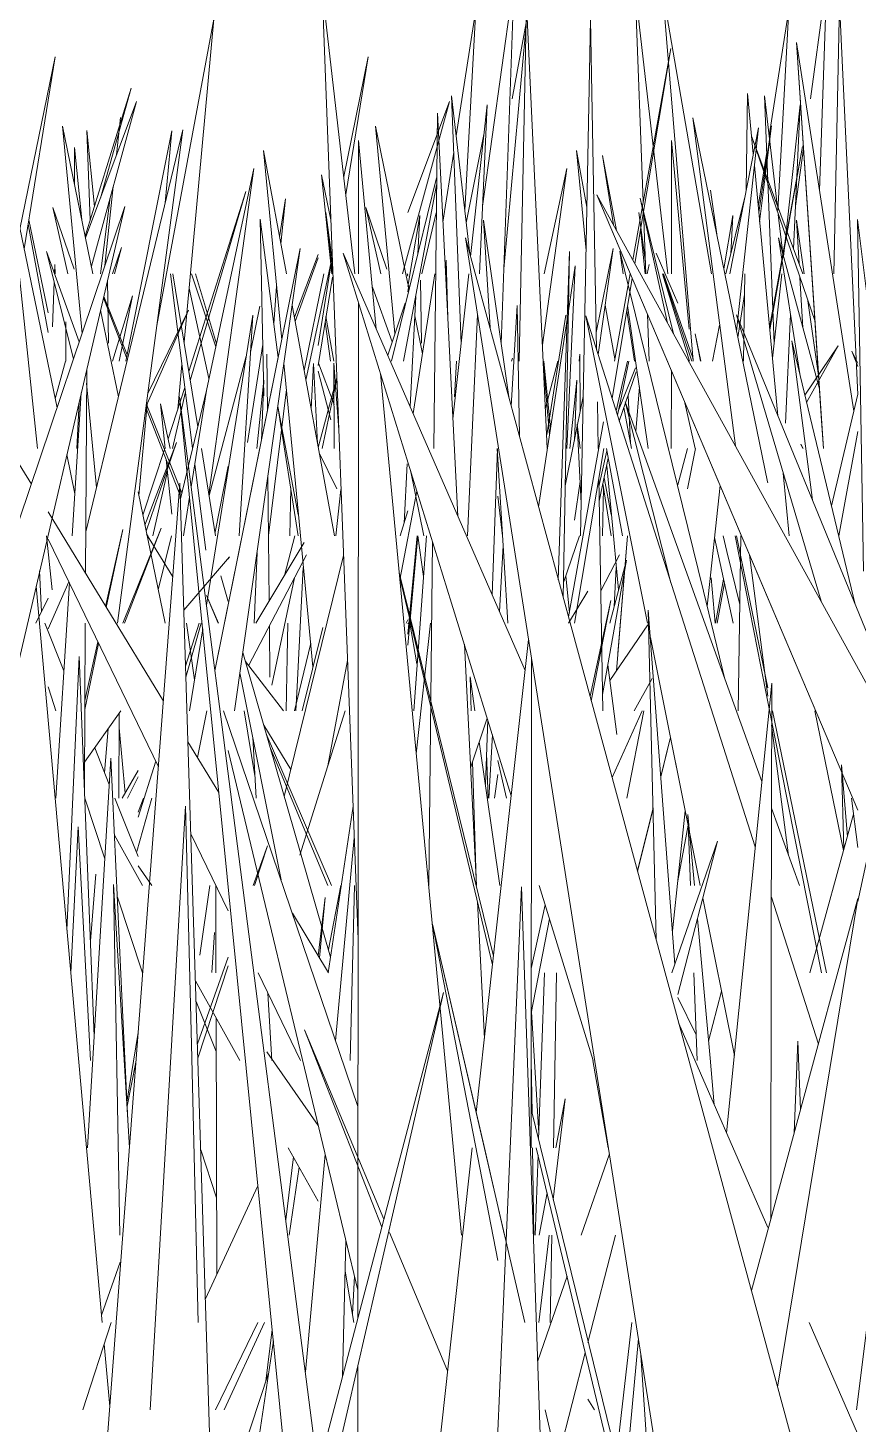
# Model space of a CAD drawing. Header units: millimetres. Extents: x -10020 to 20888, y -4665 to 12339.
# Drawn here: x 2907.16 to 2933.36, y 3071.59 to 3115.66 of the extents above; entities that cross this region are included whole.
import ezdxf

# ---------------------------------------------------------------- set-up
doc = ezdxf.new("R2010")
doc.units = ezdxf.units.MM
doc.layers.add('G-IMPT', color=8, linetype='Continuous', lineweight=9)

# ---------------------------------------------------------------- blocks, each defined once
blk = doc.blocks.new('Grass Array - 25_dwg-V37-West')
at = {"layer": 'G-IMPT'}
for p in [(2930.57, 3106.206), (2930.576, 3106.132)]:
    blk.add_line(p, (2931.612, 3111.919), dxfattribs=at)
blk = doc.blocks.new('Grass Array - 25_dwg-V38-West')
at = {"layer": 'G-IMPT'}
for p, q in [((2921.51, 3110.032), (2922.505, 3117.22)), ((2922.094, 3105.701), (2922.505, 3117.22)), ((2917.578, 3086.89), (2916.449, 3116.865)), ((2917.476, 3107.901), (2916.449, 3116.865)), ((2928.737, 3107.901), (2927.188, 3116.831)), ((2928.16, 3105.142), (2927.188, 3116.831)), ((2920.679, 3112.247), (2921.298, 3116.238)), ((2920.951, 3109.897), (2921.298, 3116.238)), ((2922.663, 3105.142), (2922.896, 3116.428)), ((2923.553, 3102.383), (2922.896, 3116.428)), ((2911.227, 3106.261), (2913.028, 3115.929)), ((2912.084, 3105.74), (2913.028, 3115.929)), ((2924.602, 3099.624), (2924.922, 3115.928)), ((2925.106, 3105.501), (2924.922, 3115.928)), ((2931.419, 3115.196), (2933.23, 3103.566)), ((2931.419, 3115.196), (2932.214, 3103.251)), ((2932.272, 3102.383), (2931.419, 3115.196)), ((2906.905, 3109.301), (2908.014, 3114.749)), ((2907.033, 3108.687), (2908.014, 3114.749)), ((2926.249, 3108.335), (2927.448, 3115.006)), ((2926.312, 3108.221), (2927.448, 3115.006)), ((2920.531, 3113.519), (2921.109, 3108.527)), ((2920.531, 3113.519), (2920.833, 3105.701)), ((2929.831, 3110.538), (2929.877, 3113.585)), ((2930.055, 3111.681), (2929.877, 3113.585)), ((2908.978, 3109.028), (2910.584, 3113.334)), ((2909.162, 3108.137), (2910.584, 3113.334)), ((2921.133, 3108.44), (2921.657, 3113.231)), ((2921.411, 3107.901), (2921.657, 3113.231)), ((2909.21, 3107.901), (2908.248, 3112.557)), ((2908.863, 3106.008), (2908.248, 3112.557)), ((2919.966, 3102.383), (2920.082, 3112.967)), ((2920.728, 3100.247), (2920.082, 3112.967)), ((2928.145, 3112.817), (2929.49, 3102.464)), ((2928.145, 3112.817), (2930.51, 3101.327)), ((2930.229, 3109.829), (2930.631, 3112.564)), ((2930.257, 3109.538), (2930.631, 3112.564)), ((2908.983, 3099.75), (2912.046, 3112.444)), ((2910.247, 3105.142), (2911.694, 3112.411)), ((2910.525, 3100.962), (2912.046, 3112.444)), ((2911.489, 3110.136), (2911.694, 3112.411)), ((2917.591, 3107.901), (2917.594, 3112.102)), ((2918.154, 3106.154), (2917.594, 3112.102)), ((2929.313, 3107.901), (2930.217, 3112.505)), ((2929.53, 3106.09), (2930.217, 3112.505)), ((2931.621, 3107.901), (2930.003, 3112.241)), ((2932.005, 3106.391), (2930.005, 3112.217)), ((2915.314, 3107.901), (2914.598, 3111.79)), ((2915.169, 3105.808), (2914.598, 3111.79)), ((2920.257, 3109.528), (2920.6, 3111.74)), ((2930.57, 3106.206), (2931.612, 3111.919)), ((2930.576, 3106.132), (2931.612, 3111.919)), ((2912.79, 3104.209), (2914.289, 3111.221)), ((2912.869, 3100.931), (2914.289, 3111.221)), ((2925.734, 3109.268), (2925.296, 3111.634)), ((2925.638, 3109.441), (2925.296, 3111.634)), ((2930.831, 3103.418), (2930.09, 3111.316)), ((2908.075, 3103.666), (2906.548, 3111.019)), ((2907.454, 3102.383), (2906.548, 3111.019)), ((2918.634, 3105.142), (2920.059, 3110.931)), ((2919.016, 3105.142), (2920.057, 3110.708)), ((2925.117, 3110.385), (2934.104, 3094.106)), ((2925.117, 3110.385), (2929.935, 3099.029)), ((2933.357, 3090.965), (2925.117, 3110.385)), ((2928.901, 3109.143), (2928.71, 3110.541)), ((2895.704, 3048), (2910.215, 3110.025)), ((2906.545, 3099.117), (2910.215, 3110.025)), ((2907.947, 3109.991), (2908.611, 3108.044)), ((2907.947, 3109.991), (2908.416, 3107.901)), ((2908.416, 3107.901), (2907.947, 3109.991)), ((2927.538, 3106), (2926.487, 3110.281)), ((2927.35, 3106.341), (2926.487, 3110.281)), ((2916.562, 3109.831), (2916.773, 3108.258)), ((2916.562, 3109.831), (2916.767, 3107.901)), ((2919.155, 3107.5), (2919.528, 3109.737)), ((2919.466, 3108.522), (2919.528, 3109.737)), ((2922.335, 3104.013), (2921.539, 3109.591)), ((2921.745, 3106.187), (2921.539, 3109.591)), ((2934.748, 3098.33), (2933.349, 3109.61)), ((2933.535, 3098.508), (2933.349, 3109.61)), ((2923.904, 3098.241), (2920.971, 3109.035)), ((2929.381, 3055.48), (2920.971, 3109.035)), ((2907.739, 3108.601), (2908.777, 3105.751)), ((2907.739, 3108.601), (2908.596, 3105.212)), ((2913.06, 3095.362), (2915.752, 3108.696)), ((2915.752, 3108.696), (2913.597, 3098.022)), ((2915.752, 3108.696), (2913.679, 3094.106)), ((2923.891, 3098.241), (2924.251, 3108.6)), ((2924.056, 3097.68), (2924.251, 3108.6)), ((2928.482, 3097.875), (2925.842, 3108.609)), ((2925.944, 3107.901), (2925.842, 3108.609)), ((2922.853, 3095.373), (2917.108, 3108.552)), ((2920.531, 3097.504), (2917.108, 3108.552)), ((2920.334, 3107.901), (2920.365, 3108.328)), ((2920.41, 3106.507), (2920.365, 3108.328)), ((2924.169, 3102.383), (2924.434, 3108.152)), ((2924.218, 3106.726), (2924.434, 3108.152)), ((2926.706, 3107.901), (2926.772, 3108.193)), ((2926.711, 3107.901), (2926.772, 3108.193)), ((2909.697, 3105.709), (2909.67, 3107.695)), ((2912.356, 3102.396), (2911.654, 3107.901)), ((2912.52, 3103.07), (2911.731, 3107.901)), ((2919.318, 3103.483), (2920.004, 3107.901)), ((2920.572, 3103.318), (2921.074, 3107.901)), ((2925.598, 3103.962), (2926.233, 3107.754)), ((2925.675, 3105.142), (2926.171, 3107.901)), ((2928.121, 3105.142), (2927.205, 3107.901)), ((2928.154, 3105.214), (2927.221, 3107.901)), ((2929.75, 3105.142), (2929.791, 3107.901)), ((2919.186, 3107.529), (2919.155, 3107.328)), ((2919.155, 3107.328), (2919.186, 3107.529)), ((2910.27, 3105.257), (2909.54, 3107.141)), ((2910.285, 3105.335), (2909.55, 3107.184)), ((2914.185, 3105.419), (2914.473, 3106.877)), ((2916.837, 3099.624), (2915.498, 3106.902)), ((2917.571, 3074.912), (2917.591, 3106.995)), ((2919.22, 3103.709), (2919.398, 3107.183)), ((2922.415, 3103.721), (2922.597, 3106.895)), ((2922.67, 3102.783), (2922.597, 3106.895)), ((2926.741, 3102.383), (2926.089, 3106.895)), ((2910.013, 3104.018), (2909.448, 3106.75)), ((2910.89, 3103.719), (2912.227, 3106.751)), ((2910.943, 3104.116), (2912.227, 3106.751)), ((2912.793, 3097.437), (2914.258, 3106.592)), ((2913.824, 3099.624), (2914.258, 3106.592)), ((2921.03, 3099.624), (2921.352, 3106.611)), ((2923.279, 3100.541), (2924.177, 3106.457)), ((2924.765, 3106.57), (2930.12, 3089.809)), ((2924.765, 3106.57), (2926.716, 3096.865)), ((2926.716, 3096.865), (2924.765, 3106.57)), ((2926.309, 3105.142), (2926.061, 3106.728)), ((2932.195, 3097.565), (2929.527, 3106.602)), ((2933.744, 3096.308), (2929.527, 3106.602)), ((2928.388, 3105.142), (2928.218, 3105.999)), ((2928.395, 3105.142), (2928.218, 3105.999)), ((2928.771, 3105.142), (2928.994, 3106.28)), ((2933.273, 3097.459), (2931.268, 3105.785)), ((2931.926, 3100.747), (2931.268, 3105.785)), ((2931.681, 3104.071), (2932.74, 3105.622)), ((2931.738, 3103.833), (2932.74, 3105.622)), ((2908.016, 3103.95), (2908.342, 3105.142)), ((2912.875, 3100.896), (2914.05, 3105.293)), ((2914.715, 3103.557), (2914.697, 3105.364)), ((2915.695, 3100.303), (2915.239, 3105.081)), ((2916.1, 3103.631), (2916.172, 3105.068)), ((2916.3, 3102.541), (2916.172, 3105.068)), ((2920.628, 3104.011), (2920.69, 3105.142)), ((2922.424, 3105.142), (2922.452, 3105.233)), ((2922.426, 3105.142), (2922.452, 3105.233)), ((2923.425, 3105.142), (2923.625, 3102.819)), ((2923.441, 3105.142), (2923.656, 3103.029)), ((2925.723, 3103.57), (2926.08, 3105.142)), ((2925.766, 3103.436), (2926.127, 3105.142)), ((2933.357, 3105.078), (2933.172, 3105.453)), ((2933.357, 3104.969), (2933.172, 3105.453)), ((2908.976, 3098.442), (2909.013, 3104.887)), ((2911.888, 3103.626), (2912.019, 3105.039)), ((2916.324, 3102.411), (2916.91, 3104.617)), ((2918.665, 3100.719), (2918.285, 3104.752)), ((2925.791, 3103.557), (2926.342, 3104.928)), ((2925.825, 3103.25), (2926.362, 3104.801)), ((2909.32, 3101.147), (2909.01, 3104.446)), ((2911.579, 3102.687), (2912.113, 3104.308)), ((2911.722, 3102.383), (2912.129, 3104.176)), ((2911.969, 3100.799), (2912.796, 3104.209)), ((2912.311, 3101.175), (2912.796, 3104.209)), ((2914.605, 3104.538), (2914.383, 3102.383)), ((2914.529, 3102.638), (2914.605, 3104.538)), ((2914.754, 3099.632), (2915.318, 3104.25)), ((2916.446, 3102.383), (2916.912, 3104.569)), ((2926.46, 3104.326), (2926.347, 3102.917)), ((2926.347, 3102.917), (2926.46, 3104.326)), ((2908.556, 3099.624), (2908.838, 3104.139)), ((2910.657, 3100.9), (2910.917, 3103.778)), ((2912.015, 3100.987), (2910.914, 3103.754)), ((2911.337, 3103.795), (2911.646, 3102.383)), ((2911.337, 3103.795), (2911.484, 3102.383)), ((2913.247, 3093.916), (2911.945, 3104.01)), ((2917.473, 3048.355), (2911.945, 3104.01)), ((2925.135, 3103.855), (2925.161, 3102.383)), ((2929.54, 3094.06), (2926.009, 3103.854)), ((2927.458, 3098.141), (2926.009, 3103.854)), ((2928.216, 3102.383), (2927.9, 3103.825)), ((2932.522, 3100.577), (2933.357, 3104.102)), ((2911.98, 3100.844), (2910.903, 3103.625)), ((2915.69, 3099.624), (2915.044, 3103.711)), ((2915.685, 3100.303), (2915.044, 3103.711)), ((2925.331, 3103.228), (2924.223, 3097.065)), ((2924.622, 3100.652), (2924.492, 3103.153)), ((2924.591, 3102.383), (2924.492, 3103.153)), ((2932.272, 3102.383), (2932.214, 3103.251)), ((2932.76, 3099.624), (2933.357, 3102.916)), ((2910.85, 3099.966), (2911.849, 3102.572)), ((2910.891, 3099.77), (2911.849, 3102.572)), ((2931.618, 3102.383), (2931.558, 3102.523)), ((2931.629, 3102.383), (2931.558, 3102.523)), ((2907.264, 3101.254), (2906.578, 3102.383)), ((2908.639, 3100.954), (2908.382, 3102.191)), ((2910.786, 3100.276), (2911.479, 3102.383)), ((2911.52, 3102.031), (2911.7, 3100.305)), ((2913.082, 3099.624), (2912.632, 3102.383)), ((2921.812, 3097.762), (2921.976, 3102.376)), ((2922.192, 3098.806), (2921.975, 3102.383)), ((2924.409, 3096.865), (2925.333, 3102.383)), ((2925.182, 3101.188), (2925.437, 3102.31)), ((2925.191, 3100.717), (2925.479, 3102.081)), ((2925.424, 3102.383), (2925.93, 3099.624)), ((2925.93, 3099.624), (2925.424, 3102.383)), ((2927.974, 3102.383), (2927.676, 3101.236)), ((2927.978, 3101.107), (2928.229, 3102.383)), ((2911.095, 3099.624), (2911.559, 3101.663)), ((2912.768, 3099.171), (2912.423, 3101.876)), ((2913.062, 3099.746), (2913.475, 3101.83)), ((2914.774, 3097.577), (2914.735, 3101.535)), ((2919.031, 3100.021), (2919.127, 3101.901)), ((2919.655, 3099.624), (2919.23, 3101.703)), ((2931.002, 3101.607), (2931.188, 3099.624)), ((2908.477, 3055.48), (2911.954, 3101.287)), ((2912.25, 3091.796), (2911.954, 3101.287)), ((2915.421, 3099.624), (2915.451, 3101.136)), ((2916.88, 3099.624), (2917.035, 3101.092)), ((2925.178, 3101.454), (2925.307, 3094.106)), ((2928.598, 3097.402), (2929.007, 3101.216)), ((2930.517, 3101.295), (2930.51, 3101.327)), ((2910.525, 3100.962), (2909.983, 3096.865)), ((2911.491, 3096.865), (2910.634, 3101.012)), ((2912.063, 3099.624), (2912.259, 3100.851)), ((2918.665, 3100.719), (2920.845, 3077.552)), ((2918.898, 3098.24), (2919.438, 3101.031)), ((2921.996, 3100.874), (2922.14, 3099.624)), ((2911.432, 3094.405), (2907.794, 3100.384)), ((2915.695, 3100.303), (2916.155, 3095.491)), ((2918.906, 3099.624), (2919.155, 3100.418)), ((2909.61, 3097.4), (2910.147, 3099.828)), ((2909.629, 3097.368), (2910.147, 3099.828)), ((2910.154, 3096.865), (2911.361, 3099.868)), ((2910.209, 3096.865), (2911.361, 3099.868)), ((2907.923, 3097.918), (2907.744, 3099.624)), ((2911.274, 3092.333), (2907.794, 3099.522)), ((2910.9, 3099.679), (2910.943, 3099.624)), ((2910.9, 3099.679), (2911.729, 3098.328)), ((2911.729, 3098.328), (2910.9, 3099.679)), ((2911.272, 3097.925), (2911.684, 3099.624)), ((2914.346, 3096.865), (2915.877, 3099.412)), ((2915.251, 3098.371), (2915.584, 3099.624)), ((2919.155, 3096.519), (2919.449, 3099.624)), ((2919.155, 3096.175), (2919.461, 3099.624)), ((2919.643, 3098.346), (2919.47, 3099.624)), ((2919.577, 3097.435), (2919.735, 3099.624)), ((2919.933, 3099.433), (2919.814, 3088.588)), ((2924.064, 3098.155), (2924.572, 3099.624)), ((2925.739, 3095.365), (2926.082, 3099.624)), ((2926.082, 3099.624), (2925.783, 3095.915)), ((2929.424, 3096.865), (2928.831, 3099.574)), ((2929.223, 3099.136), (2929.103, 3099.624)), ((2930.294, 3095.504), (2929.479, 3099.624)), ((2930.517, 3094.829), (2929.53, 3099.624)), ((2929.583, 3094.106), (2929.666, 3099.624)), ((2912.079, 3097.284), (2913.522, 3098.965)), ((2913.475, 3098.898), (2913.522, 3098.965)), ((2914.123, 3095.528), (2915.955, 3099.028)), ((2914.299, 3096.865), (2914.388, 3099.092)), ((2915.249, 3091.398), (2917.122, 3099.002)), ((2922.042, 3097.234), (2922.161, 3099.313)), ((2929.223, 3099.136), (2929.634, 3097.462)), ((2933.357, 3090.965), (2929.935, 3099.029)), ((2929.937, 3099.024), (2930.517, 3094.568)), ((2907.587, 3097.228), (2907.524, 3098.526)), ((2915.657, 3094.869), (2915.847, 3098.631)), ((2921.855, 3086.356), (2918.877, 3098.464)), ((2922.192, 3098.806), (2922.31, 3096.865)), ((2925.298, 3094.618), (2926.051, 3098.855)), ((2925.522, 3096.865), (2926.051, 3098.855)), ((2907.411, 3098.041), (2909.503, 3074.793)), ((2907.794, 3096.695), (2908.446, 3098.175)), ((2908.039, 3091.347), (2908.463, 3098.141)), ((2913.06, 3095.362), (2913.597, 3098.022)), ((2913.475, 3097.556), (2913.241, 3098.367)), ((2914.852, 3094.909), (2915.576, 3098.305)), ((2918.887, 3098.357), (2920.548, 3091.415)), ((2923.904, 3098.241), (2937.551, 3048)), ((2924.133, 3098.353), (2924.249, 3097.21)), ((2928.849, 3096.865), (2928.729, 3098.304)), ((2929.119, 3098.259), (2928.865, 3096.865)), ((2928.917, 3096.865), (2929.145, 3098.139)), ((2907.41, 3096.865), (2907.794, 3097.654)), ((2913.174, 3096.865), (2912.798, 3097.738)), ((2913.163, 3096.865), (2912.798, 3097.738)), ((2925.554, 3097.582), (2924.902, 3094.563)), ((2924.902, 3094.563), (2925.554, 3097.582)), ((2925.554, 3097.582), (2924.943, 3094.413)), ((2928.482, 3097.875), (2929.163, 3095.105)), ((2919.577, 3097.435), (2919.336, 3094.106)), ((2920.531, 3097.504), (2922.415, 3091.421)), ((2927.412, 3088.347), (2926.742, 3097.278)), ((2926.991, 3086.873), (2926.742, 3097.278)), ((2908.29, 3095.365), (2907.689, 3096.865)), ((2908.967, 3096.843), (2908.937, 3091.663)), ((2908.967, 3096.843), (2908.967, 3096.865)), ((2912.134, 3095.512), (2912.56, 3096.865)), ((2912.145, 3095.162), (2912.624, 3096.865)), ((2912.416, 3095.081), (2912.167, 3096.865)), ((2912.26, 3094.106), (2912.673, 3096.686)), ((2914.798, 3095.17), (2914.782, 3096.786)), ((2915.345, 3095.805), (2915.366, 3096.865)), ((2915.814, 3094.106), (2916.462, 3096.737)), ((2919.1, 3096.865), (2919.155, 3096.974)), ((2919.155, 3096.844), (2919.165, 3096.865)), ((2919.209, 3096.865), (2919.432, 3095.585)), ((2919.866, 3096.865), (2919.415, 3092.747)), ((2925.528, 3095.057), (2926.727, 3096.813)), ((2908.953, 3094.428), (2909.363, 3096.282)), ((2915.575, 3094.106), (2916.083, 3096.243)), ((2922.091, 3088.494), (2922.962, 3096.357)), ((2928.38, 3088.588), (2926.806, 3096.416)), ((2908.389, 3087.177), (2908.773, 3095.813)), ((2909.111, 3087.26), (2908.773, 3095.813)), ((2908.951, 3094.146), (2909.389, 3096.227)), ((2915.783, 3089.546), (2913.94, 3095.941)), ((2915.345, 3095.805), (2915.311, 3094.106)), ((2921.321, 3088.588), (2920.934, 3096.203)), ((2928.38, 3088.588), (2926.88, 3096.049)), ((2914.021, 3095.66), (2915.227, 3094.106)), ((2917.247, 3095.687), (2916.625, 3092.367)), ((2923.04, 3080.311), (2923.058, 3095.744)), ((2925.746, 3093.355), (2925.464, 3095.554)), ((2930.294, 3095.504), (2932.207, 3085.829)), ((2915.146, 3088.77), (2913.849, 3095.302)), ((2921.267, 3094.106), (2921.113, 3095.178)), ((2921.146, 3094.106), (2921.113, 3095.178)), ((2926.859, 3095.12), (2926.291, 3094.106)), ((2929.214, 3080.781), (2930.638, 3094.98)), ((2930.624, 3086.706), (2930.638, 3094.98)), ((2907.899, 3094.536), (2907.794, 3094.855)), ((2907.899, 3094.536), (2908.041, 3094.106)), ((2915.657, 3094.869), (2915.618, 3094.106)), ((2908.942, 3092.477), (2910.092, 3094.106)), ((2912.509, 3092.634), (2912.807, 3094.106)), ((2912.509, 3092.634), (2912.807, 3094.106)), ((2913.334, 3094.106), (2917.575, 3081.612)), ((2914.328, 3091.991), (2913.983, 3094.106)), ((2916.628, 3092.367), (2917.174, 3094.106)), ((2925.599, 3092), (2926.55, 3094.106)), ((2926.602, 3094.106), (2926.06, 3091.347)), ((2929.54, 3094.06), (2930.327, 3091.877)), ((2932.368, 3085.829), (2930.665, 3094.106)), ((2932.905, 3089.692), (2931.997, 3094.106)), ((2933.357, 3088.085), (2934.651, 3094.106)), ((2910.023, 3091.347), (2910.034, 3094.023)), ((2913.247, 3093.916), (2919.155, 3048.095)), ((2914.601, 3093.648), (2915.459, 3092.249)), ((2915.459, 3092.249), (2914.601, 3093.648)), ((2921.132, 3092.302), (2921.655, 3093.874)), ((2921.599, 3091.786), (2921.671, 3093.823)), ((2930.636, 3093.649), (2931.17, 3089.539)), ((2909.572, 3092.159), (2909.687, 3093.532)), ((2910.032, 3093.571), (2910.226, 3091.505)), ((2914.252, 3093.271), (2914.366, 3091.347)), ((2916.744, 3088.588), (2914.679, 3093.376)), ((2921.703, 3091.347), (2921.818, 3093.348)), ((2927.135, 3092.034), (2927.431, 3093.234)), ((2927.136, 3092.024), (2927.431, 3093.234)), ((2909.725, 3091.778), (2909.263, 3092.932)), ((2912.208, 3093.129), (2913.185, 3091.523)), ((2913.475, 3092.852), (2914.844, 3087.158)), ((2916.488, 3088.918), (2914.804, 3092.942)), ((2922.056, 3088.588), (2921.407, 3093.127)), ((2921.682, 3091.347), (2921.634, 3092.771)), ((2909.035, 3080.311), (2909.775, 3092.613)), ((2910.146, 3084.659), (2909.775, 3092.613)), ((2910.634, 3090.744), (2911.189, 3092.509)), ((2916.628, 3092.367), (2915.742, 3089.546)), ((2921.31, 3088.804), (2921.196, 3092.495)), ((2922.265, 3091.347), (2921.996, 3092.532)), ((2933.026, 3090.133), (2932.842, 3092.393)), ((2932.914, 3089.724), (2932.842, 3092.393)), ((2910.634, 3092.217), (2910.135, 3091.347)), ((2910.135, 3091.347), (2910.634, 3092.217)), ((2910.634, 3092.022), (2910.299, 3091.347)), ((2921.996, 3092.089), (2921.883, 3091.347)), ((2912.25, 3091.796), (2913.616, 3048)), ((2921.824, 3086.08), (2920.548, 3091.415)), ((2908.95, 3091.347), (2909.583, 3089.427)), ((2910.634, 3089.505), (2909.897, 3091.347)), ((2910.599, 3089.667), (2911.072, 3091.347)), ((2910.634, 3090.899), (2910.801, 3091.347)), ((2911.017, 3072.034), (2912.135, 3091.096)), ((2912.319, 3083.569), (2912.135, 3091.096)), ((2916.635, 3085.829), (2917.42, 3091.093)), ((2926.4, 3089.051), (2926.891, 3091.044)), ((2926.405, 3089.031), (2926.892, 3091.023)), ((2927.501, 3087.161), (2927.906, 3090.945)), ((2930.631, 3091.033), (2931.513, 3088.588)), ((2933.357, 3089.784), (2933.153, 3091.347)), ((2928.196, 3088.588), (2927.992, 3090.829)), ((2928.077, 3088.588), (2927.992, 3090.829)), ((2931.844, 3085.829), (2933.219, 3090.837)), ((2908.509, 3085.842), (2908.747, 3090.437)), ((2909.132, 3083.07), (2908.747, 3090.437)), ((2910.772, 3088.588), (2909.888, 3090.177)), ((2913.475, 3087.788), (2912.299, 3090.216)), ((2916.871, 3083.686), (2917.458, 3090.089)), ((2927.676, 3088.741), (2927.997, 3090.496)), ((2914.715, 3089.846), (2914.271, 3088.588)), ((2914.715, 3089.846), (2914.304, 3088.588)), ((2927.487, 3085.829), (2928.926, 3089.986)), ((2927.676, 3085.153), (2928.926, 3089.986)), ((2911.064, 3088.588), (2910.634, 3089.209)), ((2915.783, 3089.546), (2916.71, 3086.33)), ((2909.304, 3088.948), (2909.129, 3086.842)), ((2916.488, 3088.918), (2916.626, 3088.588)), ((2910.308, 3081.181), (2909.855, 3088.617)), ((2910.057, 3077.552), (2909.855, 3088.617)), ((2912.895, 3088.588), (2912.584, 3086.395)), ((2913.087, 3087.111), (2913.084, 3088.588)), ((2916.64, 3086.572), (2917.03, 3088.588)), ((2917.334, 3083.07), (2917.468, 3088.588)), ((2922.091, 3088.494), (2921.308, 3081.421)), ((2922.418, 3081.248), (2922.736, 3088.545)), ((2924.131, 3048), (2922.736, 3088.545)), ((2923.293, 3088.588), (2925.002, 3083.07)), ((2927.412, 3088.347), (2927.581, 3086.099)), ((2909.98, 3088.225), (2910.769, 3085.829)), ((2916.318, 3086.374), (2916.544, 3088.208)), ((2916.358, 3086.309), (2916.544, 3088.208)), ((2921.567, 3083.757), (2921.347, 3088.076)), ((2923.047, 3085.969), (2923.481, 3087.98)), ((2923.047, 3085.969), (2923.481, 3087.98)), ((2929.459, 3083.223), (2928.461, 3088.188)), ((2929.459, 3083.223), (2928.461, 3088.188)), ((2930.626, 3088.224), (2932.11, 3083.579)), ((2930.825, 3072.759), (2933.361, 3088.178)), ((2931.432, 3081.085), (2933.361, 3088.178)), ((2915.505, 3087.711), (2916.65, 3085.829)), ((2923.618, 3087.537), (2923.045, 3084.562)), ((2928.692, 3083.144), (2928.292, 3087.536)), ((2909.111, 3087.26), (2909.247, 3083.829)), ((2913.045, 3087.111), (2912.966, 3085.843)), ((2913.087, 3087.111), (2913.091, 3085.829)), ((2917.571, 3075.815), (2914.844, 3087.158)), ((2919.93, 3087.364), (2921.996, 3076.756)), ((2919.93, 3087.364), (2921.556, 3080.351)), ((2922.845, 3074.793), (2919.93, 3087.364)), ((2930.624, 3086.706), (2930.608, 3078.056)), ((2913.475, 3086.332), (2912.506, 3083.588)), ((2913.475, 3086.056), (2912.52, 3083.139)), ((2915.758, 3083.07), (2914.423, 3085.829)), ((2923.46, 3085.829), (2923.277, 3080.57)), ((2923.745, 3080.311), (2923.843, 3085.829)), ((2928.287, 3083.07), (2928.182, 3085.829)), ((2933.318, 3072.034), (2935.031, 3085.829)), ((2913.842, 3083.07), (2912.444, 3085.584)), ((2928.643, 3083.679), (2929.051, 3085.252)), ((2913.097, 3083.351), (2912.464, 3084.933)), ((2914.858, 3083.07), (2914.732, 3085.19)), ((2916.315, 3070.134), (2920.278, 3085.214)), ((2918.756, 3078.59), (2920.278, 3085.214)), ((2928.256, 3083.879), (2927.676, 3085.053)), ((2910.146, 3084.659), (2910.308, 3081.181)), ((2913.094, 3084.414), (2913.115, 3076.312)), ((2923.053, 3084.601), (2923.285, 3080.774)), ((2910.282, 3081.747), (2910.634, 3083.949)), ((2915.883, 3084.035), (2918.331, 3077.805)), ((2915.883, 3084.035), (2918.396, 3078.054)), ((2930.517, 3077.793), (2927.707, 3084.238)), ((2912.319, 3083.569), (2912.533, 3074.793)), ((2931.35, 3080.783), (2931.465, 3083.672)), ((2931.549, 3081.514), (2931.465, 3083.672)), ((2910.287, 3081.629), (2910.567, 3083.014)), ((2910.287, 3081.629), (2910.567, 3083.014)), ((2914.703, 3083.336), (2916.315, 3081.01)), ((2923.071, 3081.41), (2923.048, 3083.07)), ((2925.471, 3080.311), (2924.986, 3083.07)), ((2928.692, 3083.144), (2928.826, 3081.671)), ((2923.741, 3078.683), (2924.112, 3081.853)), ((2923.818, 3080.311), (2924.112, 3081.853)), ((2927.083, 3065.094), (2923.042, 3081.528)), ((2910.308, 3081.181), (2910.361, 3080.311)), ((2922.418, 3081.248), (2920.965, 3048)), ((2931.432, 3081.085), (2929.997, 3075.808)), ((2912.61, 3080.246), (2913.109, 3078.734)), ((2915.294, 3078.039), (2915.538, 3080.022)), ((2916.315, 3078.625), (2915.377, 3080.311)), ((2916.542, 3080.095), (2915.914, 3073.234)), ((2921.185, 3080.311), (2918.435, 3055.48)), ((2922.205, 3077.552), (2921.556, 3080.351)), ((2923.123, 3077.552), (2923.086, 3080.311)), ((2923.26, 3080.079), (2923.173, 3077.552)), ((2926.956, 3064.629), (2923.204, 3080.311)), ((2924.623, 3077.552), (2925.512, 3080.12)), ((2915.721, 3079.694), (2915.401, 3077.552)), ((2914.419, 3079.106), (2912.757, 3075.545)), ((2923.291, 3077.552), (2923.546, 3078.886)), ((2918.756, 3078.59), (2916.616, 3069.275)), ((2917.091, 3073.085), (2917.195, 3077.379)), ((2920.406, 3073.273), (2918.574, 3077.632)), ((2923.41, 3075.851), (2923.609, 3077.552)), ((2923.646, 3074.793), (2923.695, 3077.552)), ((2925.711, 3077.552), (2924.836, 3074.165)), ((2909.482, 3075.024), (2910.073, 3076.697)), ((2917.172, 3076.414), (2917.442, 3074.793)), ((2917.398, 3075.057), (2917.465, 3076.257)), ((2923.251, 3073.588), (2924.175, 3076.257)), ((2923.41, 3075.851), (2923.286, 3074.793)), ((2909.788, 3074.793), (2908.885, 3072.034)), ((2913.079, 3072.034), (2914.416, 3074.793)), ((2913.079, 3072.034), (2914.416, 3074.793)), ((2914.621, 3074.793), (2913.35, 3072.034)), ((2925.766, 3070.847), (2926.22, 3074.793)), ((2934.23, 3069.275), (2931.824, 3074.793)), ((2914.904, 3074.218), (2914.167, 3069.275)), ((2914.667, 3072.939), (2914.869, 3074.577)), ((2926.068, 3070.35), (2926.427, 3074.291)), ((2909.564, 3074.111), (2909.742, 3072.141)), ((2924.752, 3073.842), (2923.863, 3070.402)), ((2927.093, 3065.133), (2926.509, 3073.765)), ((2927.093, 3065.133), (2926.509, 3073.765)), ((2917.562, 3060.998), (2917.57, 3073.427)), ((2913.58, 3069.641), (2914.752, 3073.196)), ((2926.683, 3058.239), (2923.485, 3072.034)), ((2928.257, 3051.451), (2923.485, 3072.034)), ((2924.836, 3072.375), (2925.043, 3072.034))]:
    blk.add_line(p, q, dxfattribs=at)
blk = doc.blocks.new('Grass Array - Grass Array-V40-West')
for name in ['Grass Array - 25_dwg-V38-West', 'Grass Array - 25_dwg-V37-West', 'Grass Array - 25_dwg-V37-West', 'Grass Array - 25_dwg-V37-West', 'Grass Array - 25_dwg-V37-West', 'Grass Array - 25_dwg-V37-West', 'Grass Array - 25_dwg-V37-West', 'Grass Array - 25_dwg-V37-West', 'Grass Array - 25_dwg-V37-West', 'Grass Array - 25_dwg-V37-West']:
    blk.add_blockref(name, (0, 0))
blk = doc.blocks.new('Grass Array - 25_dwg-V33-West')
at = {"layer": 'G-IMPT'}
blk.add_line((2480.626, 3105.142), (2480.629, 3106.381), dxfattribs=at)
blk = doc.blocks.new('Grass Array - 25_dwg-V44-West')
at = {"layer": 'G-IMPT'}
for p, q in [((2931.858, 3113.419), (2932.384, 3117.22)), ((2932.146, 3110.528), (2932.384, 3117.22)), ((2926.58, 3110.175), (2926.328, 3116.865)), ((2927.356, 3107.901), (2926.328, 3116.865)), ((2930.558, 3112.247), (2931.177, 3116.238)), ((2930.83, 3109.897), (2931.177, 3116.238)), ((2932.599, 3107.901), (2932.775, 3116.428)), ((2933.352, 3104.083), (2932.775, 3116.428)), ((2922.178, 3108.059), (2922.88, 3115.626)), ((2922.44, 3113.419), (2922.908, 3115.929)), ((2917.124, 3110.972), (2917.893, 3114.749)), ((2917.19, 3110.403), (2917.893, 3114.749)), ((2908.966, 3109.083), (2910.419, 3113.761)), ((2909.446, 3110.284), (2910.419, 3113.761)), ((2930.41, 3113.519), (2930.809, 3110.079)), ((2930.41, 3113.519), (2930.712, 3105.701)), ((2918.977, 3107.901), (2920.463, 3113.334)), ((2919.155, 3109.828), (2920.463, 3113.334)), ((2931.012, 3108.44), (2931.537, 3113.231)), ((2931.327, 3108.689), (2931.537, 3113.231)), ((2909.957, 3111.654), (2910.081, 3112.826)), ((2919.155, 3107.584), (2918.127, 3112.557)), ((2918.743, 3106.008), (2918.127, 3112.557)), ((2909.256, 3110.016), (2909.017, 3112.416)), ((2909.122, 3109.585), (2909.017, 3112.416)), ((2920.996, 3109.509), (2921.561, 3112.348)), ((2927.47, 3107.901), (2927.473, 3112.102)), ((2928.033, 3106.154), (2927.473, 3112.102)), ((2908.859, 3109.6), (2908.625, 3111.885)), ((2908.625, 3110.733), (2908.625, 3111.885)), ((2924.806, 3110.004), (2924.477, 3111.79)), ((2924.779, 3108.63), (2924.477, 3111.79)), ((2930.212, 3110.017), (2930.479, 3111.74)), ((2931.389, 3110.032), (2931.641, 3111.854)), ((2923.4, 3105.653), (2924.168, 3111.221)), ((2923.458, 3107.901), (2924.168, 3111.221)), ((2916.722, 3109.599), (2916.428, 3111.019)), ((2916.755, 3107.901), (2916.428, 3111.019)), ((2909.586, 3108.155), (2909.851, 3110.656)), ((2914.03, 3110.492), (2912.235, 3104.815)), ((2912.235, 3104.815), (2914.03, 3110.492)), ((2914.03, 3110.492), (2912.281, 3104.533)), ((2909.445, 3107.901), (2909.756, 3110.308)), ((2915.286, 3110.258), (2915.099, 3109.065)), ((2915.099, 3109.065), (2915.286, 3110.258)), ((2915.286, 3110.258), (2915.141, 3108.839)), ((2917.826, 3109.991), (2918.49, 3108.044)), ((2917.826, 3109.991), (2918.295, 3107.901)), ((2918.295, 3107.901), (2917.826, 3109.991)), ((2929.192, 3107.901), (2929.787, 3110.318)), ((2907.794, 3106.039), (2907.159, 3109.467)), ((2907.794, 3106.67), (2907.18, 3109.597)), ((2915.058, 3105.256), (2914.49, 3109.62)), ((2914.601, 3104.049), (2914.49, 3109.62)), ((2919.597, 3107.901), (2920.047, 3109.826)), ((2926.441, 3109.831), (2926.652, 3108.258)), ((2926.666, 3107.901), (2926.591, 3109.888)), ((2929.126, 3108.049), (2929.408, 3109.737)), ((2929.345, 3108.522), (2929.408, 3109.737)), ((2930.844, 3109.772), (2930.989, 3108.527)), ((2931.659, 3107.901), (2931.418, 3109.591)), ((2931.501, 3108.222), (2931.418, 3109.591)), ((2926.496, 3109.32), (2926.646, 3107.901)), ((2932.147, 3104.263), (2930.851, 3109.035)), ((2931.535, 3104.676), (2930.851, 3109.035)), ((2909.823, 3107.901), (2910.105, 3108.729)), ((2909.894, 3107.901), (2910.105, 3108.729)), ((2925.632, 3108.696), (2925.097, 3106.045)), ((2925.097, 3106.045), (2925.632, 3108.696)), ((2925.632, 3108.696), (2925.156, 3105.346)), ((2907.99, 3107.901), (2908, 3108.192)), ((2908.017, 3107.901), (2908, 3108.192)), ((2915.567, 3106.528), (2916.315, 3108.502)), ((2915.592, 3106.387), (2916.315, 3108.403)), ((2916.759, 3108.417), (2915.932, 3104.542)), ((2916.759, 3108.417), (2916.315, 3105.63)), ((2927.676, 3106.972), (2926.988, 3108.552)), ((2913.087, 3105.597), (2912.324, 3107.901)), ((2913.106, 3105.685), (2912.448, 3107.901)), ((2915.877, 3104.842), (2916.499, 3107.901)), ((2916.315, 3104.999), (2916.767, 3107.789)), ((2919.155, 3107.823), (2919.125, 3107.901)), ((2919.155, 3107.873), (2919.144, 3107.901)), ((2919.577, 3105.709), (2919.549, 3107.695)), ((2928.044, 3105.142), (2927.189, 3107.901)), ((2930.661, 3105.232), (2930.953, 3107.901)), ((2931.624, 3106.187), (2931.528, 3107.782)), ((2907.932, 3106.223), (2907.981, 3107.644)), ((2912.871, 3104.587), (2912.242, 3107.446)), ((2914.92, 3106.32), (2915.007, 3107.503)), ((2918.03, 3107.471), (2918.656, 3105.751)), ((2909.825, 3105.142), (2910.457, 3107.201)), ((2910.039, 3105.142), (2910.457, 3107.201)), ((2918.514, 3105.328), (2919.068, 3106.974)), ((2925.688, 3105.213), (2925.377, 3106.902)), ((2929.571, 3105.889), (2929.781, 3107.244)), ((2932.119, 3104.685), (2931.782, 3107.04)), ((2916.709, 3105.142), (2916.54, 3106.387)), ((2916.814, 3105.142), (2916.566, 3106.552)), ((2919.612, 3105.375), (2919.366, 3106.565)), ((2923.533, 3102.814), (2924.137, 3106.592)), ((2926.77, 3105.142), (2926.714, 3106.622)), ((2931.073, 3103.18), (2931.231, 3106.611)), ((2914.569, 3105.666), (2914.087, 3102.576)), ((2914.087, 3102.576), (2914.569, 3105.666)), ((2916.819, 3103.773), (2916.327, 3105.072)), ((2916.818, 3105.076), (2916.82, 3102.383)), ((2916.818, 3105.076), (2916.972, 3102.976)), ((2916.972, 3102.976), (2916.818, 3105.076)), ((2923.493, 3103.661), (2923.889, 3105.142)), ((2924.56, 3105.142), (2924.577, 3105.364)), ((2924.594, 3103.557), (2924.577, 3105.364)), ((2916.716, 3103.288), (2916.315, 3104.828)), ((2927.467, 3102.383), (2927.469, 3104.843)), ((2924.485, 3104.538), (2924.263, 3102.383)), ((2924.409, 3102.638), (2924.485, 3104.538)), ((2908.698, 3102.383), (2908.77, 3103.848)), ((2924.689, 3104.025), (2924.119, 3101.202)), ((2924.119, 3101.202), (2924.689, 3104.025)), ((2926.18, 3102.541), (2926.103, 3104.053)), ((2926.209, 3102.383), (2925.971, 3103.672)), ((2916.906, 3101.107), (2916.355, 3102.246)), ((2925.575, 3100.303), (2925.428, 3101.839)), ((2924.587, 3101.341), (2924.414, 3100.125)), ((2925.3, 3099.624), (2925.33, 3101.136)), ((2925.569, 3099.624), (2925.308, 3101.274)), ((2925.564, 3100.303), (2925.347, 3101.457)), ((2925.575, 3100.303), (2925.802, 3097.919)), ((2925.24, 3097.893), (2925.834, 3099.028)), ((2925.664, 3097.397), (2925.726, 3098.631)), ((2924.225, 3096.865), (2924.836, 3097.881))]:
    blk.add_line(p, q, dxfattribs=at)
blk = doc.blocks.new('Grass Array - Grass Array-V49-West')
for name, p in [('Grass Array - 25_dwg-V44-West', (0, 0)), ('Grass Array - 25_dwg-V33-West', (427.724, 0)), ('Grass Array - 25_dwg-V33-West', (427.724, 0)), ('Grass Array - 25_dwg-V33-West', (427.724, 0))]:
    blk.add_blockref(name, p)

msp = doc.modelspace()

# ---------------------------------------------------------------- block references
for name in ['Grass Array - Grass Array-V49-West', 'Grass Array - Grass Array-V40-West']:
    msp.add_blockref(name, (0, 0))

doc.saveas('drawing.dxf')
